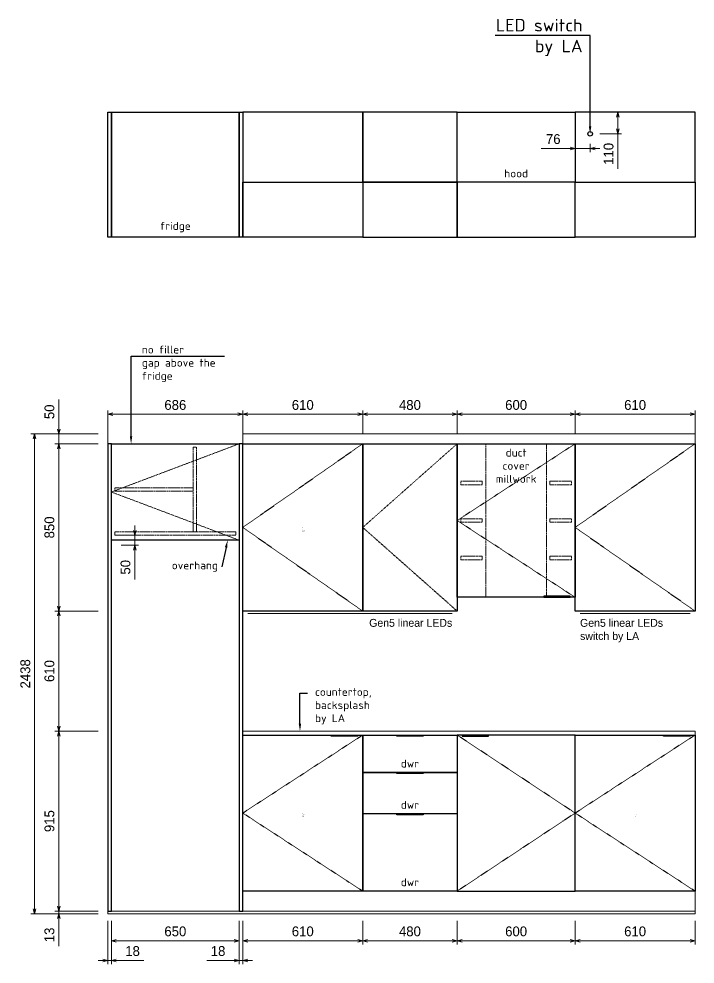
# Model space of a CAD drawing. Header units: millimetres. Extents: x 317748 to 451058, y -7309 to 88509.
# Drawn here: x 445811 to 449249, y 57270 to 62074 of the extents above; entities that cross this region are included whole.
import ezdxf
from ezdxf import colors
from ezdxf.entities.mleader import LeaderData, LeaderLine
from ezdxf.enums import TextEntityAlignment as Align
from ezdxf.math import Vec2, Vec3

# ---------------------------------------------------------------- set-up
doc = ezdxf.new("R2018")
doc.units = ezdxf.units.MM
doc.header["$LTSCALE"] = 2
doc.header["$MEASUREMENT"] = 0
doc.header["$PDMODE"] = 3
doc.linetypes.add('DASHEDX2', pattern=[1.5, 1, -0.5])
doc.layers.get('0').update_dxf_attribs({"lineweight": 30})
doc.layers.get('Defpoints').update_dxf_attribs({"color": 255, "lineweight": 0})
for name, color, linetype, lineweight in [('1', 10, 'Continuous', 18), ('3', 3, 'Continuous', 18), ('4', 6, 'Continuous', 18), ('Appliance', 4, 'Continuous', 20), ('Appliances', 4, 'Continuous', 13), ('Cabinets', 7, 'Continuous', 25), ('Dims', 4, 'Continuous', 20), ('Hatch_grey', 253, 'Continuous', 5), ('KK + Filler', 252, 'Continuous', 18), ('Line_Hidden', 8, 'DASHEDX2', 15), ('Line_Thin', 8, 'Continuous', 18)]:
    doc.layers.add(name, color=color, linetype=linetype, lineweight=lineweight)
doc.styles.add('AGS', font='ags.shx')
doc.styles.add('style1', font='simplex.shx')
doc.dimstyles.new('mm LG 30', dxfattribs={"dimtxt": 50, "dimasz": 25, "dimexe": 19, "dimexo": 50, "dimgap": 22, "dimtad": 1, "dimdec": 0, "dimdsep": 46, "dimtxsty": 'AGS', "dimblk": 'OPEN30', "dimcen": 2, "dimclrd": 256, "dimclre": 256, "dimclrt": 256, "dimadec": 0, "dimazin": 0, "dimtm": 1e-09, "dimtfac": 1, "dimtdec": 0, "dimtmove": 0, "dimatfit": 3, "dimldrblk": 'OPEN30', "dimfxl": 1, "dimtolj": 1, "dimlwd": -1, "dimlwe": -1, "dimarcsym": 0})

# ---------------------------------------------------------------- blocks, each defined once
blk = doc.blocks.new('_Open30')
at = {"color": 0, "linetype": 'ByBlock', "lineweight": -2}
for p, q in [((-1, 0.27), (0, 0)), ((0, 0), (-1, -0.27)), ((0, 0), (-1, 0))]:
    blk.add_line(p, q, dxfattribs=at)
blk = doc.blocks.new('*D357')
at = {"layer": 'Defpoints', "color": 0, "ltscale": 2, "transparency": 16777216}
for p in [(18, 0), (668, 0), (18, -150)]:
    blk.add_point(p, dxfattribs=at)
at = {"layer": 'Dims', "ltscale": 2, "transparency": 16777216}
for p, q in [((18, -50), (18, -169)), ((668, -50), (668, -169)), ((643, -150), (43, -150))]:
    blk.add_line(p, q, dxfattribs=at)
at = {"layer": 'Dims', "ltscale": 2, "transparency": 16777216, "xscale": 25, "yscale": 25, "zscale": 25, "rotation": 180}
blk.add_blockref('_Open30', (18, -150), dxfattribs=at)
at = {"layer": 'Dims', "ltscale": 2, "transparency": 16777216, "xscale": 25, "yscale": 25, "zscale": 25}
blk.add_blockref('_Open30', (668, -150), dxfattribs=at)
at = {"layer": 'Dims', "ltscale": 2, "transparency": 16777216, "insert": (343, -103), "char_height": 50, "attachment_point": 5, "style": 'AGS'}
blk.add_mtext('\\A1;650', dxfattribs=at)
blk = doc.blocks.new('*D358')
at = {"layer": 'Defpoints', "color": 0, "ltscale": 2, "transparency": 16777216}
for p in [(18, 1910), (18, 1860), (136.7, 1860)]:
    blk.add_point(p, dxfattribs=at)
at = {"layer": 'Dims', "ltscale": 2, "transparency": 16777216}
for p, q in [((136.7, 1935), (136.7, 1960)), ((68, 1910), (155.7, 1910)), ((136.7, 1910), (136.7, 1860)), ((68, 1860), (155.7, 1860)), ((136.7, 1835), (136.7, 1685))]:
    blk.add_line(p, q, dxfattribs=at)
at = {"layer": 'Dims', "ltscale": 2, "transparency": 16777216, "xscale": 25, "yscale": 25, "zscale": 25}
for p, rotation in [((136.7, 1910), 270), ((136.7, 1860), 90)]:
    blk.add_blockref('_Open30', p, dxfattribs=dict(at, rotation=rotation))
at = {"layer": 'Dims', "ltscale": 2, "transparency": 16777216, "insert": (89.7, 1747.5), "char_height": 50, "attachment_point": 5, "rotation": 90, "style": 'AGS'}
blk.add_mtext('\\A1;50', dxfattribs=at)
blk = doc.blocks.new('*D359')
at = {"layer": 'Defpoints', "color": 0, "ltscale": 2, "transparency": 16777216}
for p in [(0, 0), (18, 0), (18, -250)]:
    blk.add_point(p, dxfattribs=at)
at = {"layer": 'Dims', "ltscale": 2, "transparency": 16777216}
for p, q in [((0, -50), (0, -269)), ((18, -50), (18, -269)), ((-25, -250), (-50, -250)), ((0, -250), (18, -250)), ((43, -250), (183.4, -250))]:
    blk.add_line(p, q, dxfattribs=at)
at = {"layer": 'Dims', "ltscale": 2, "transparency": 16777216, "xscale": 25, "yscale": 25, "zscale": 25}
blk.add_blockref('_Open30', (0, -250), dxfattribs=at)
at = {"layer": 'Dims', "ltscale": 2, "transparency": 16777216, "xscale": 25, "yscale": 25, "zscale": 25, "rotation": 180}
blk.add_blockref('_Open30', (18, -250), dxfattribs=at)
at = {"layer": 'Dims', "ltscale": 2, "transparency": 16777216, "insert": (125.7, -203), "char_height": 50, "attachment_point": 5, "style": 'AGS'}
blk.add_mtext('\\A1;18', dxfattribs=at)
blk = doc.blocks.new('*D360')
at = {"layer": 'Defpoints', "color": 0, "ltscale": 2, "transparency": 16777216}
for p in [(668, 0), (686, 0), (668, -250)]:
    blk.add_point(p, dxfattribs=at)
at = {"layer": 'Dims', "ltscale": 2, "transparency": 16777216}
for p, q in [((668, -50), (668, -269)), ((686, -50), (686, -269)), ((643, -250), (502.6, -250)), ((686, -250), (668, -250)), ((711, -250), (736, -250))]:
    blk.add_line(p, q, dxfattribs=at)
at = {"layer": 'Dims', "ltscale": 2, "transparency": 16777216, "xscale": 25, "yscale": 25, "zscale": 25}
blk.add_blockref('_Open30', (668, -250), dxfattribs=at)
at = {"layer": 'Dims', "ltscale": 2, "transparency": 16777216, "xscale": 25, "yscale": 25, "zscale": 25, "rotation": 180}
blk.add_blockref('_Open30', (686, -250), dxfattribs=at)
at = {"layer": 'Dims', "ltscale": 2, "transparency": 16777216, "insert": (560.3, -203), "char_height": 50, "attachment_point": 5, "style": 'AGS'}
blk.add_mtext('\\A1;18', dxfattribs=at)
blk = doc.blocks.new('*D369')
at = {"layer": 'Defpoints', "color": 0, "ltscale": 2, "transparency": 16777216}
for p in [(686, 2525), (0, 2375), (686, 2375)]:
    blk.add_point(p, dxfattribs=at)
at = {"layer": 'Dims', "ltscale": 2, "transparency": 16777216}
for p, q in [((0, 2425), (0, 2544)), ((25, 2525), (661, 2525)), ((686, 2425), (686, 2544))]:
    blk.add_line(p, q, dxfattribs=at)
at = {"layer": 'Dims', "ltscale": 2, "transparency": 16777216, "xscale": 25, "yscale": 25, "zscale": 25, "rotation": 180}
blk.add_blockref('_Open30', (0, 2525), dxfattribs=at)
at = {"layer": 'Dims', "ltscale": 2, "transparency": 16777216, "xscale": 25, "yscale": 25, "zscale": 25}
blk.add_blockref('_Open30', (686, 2525), dxfattribs=at)
at = {"layer": 'Dims', "ltscale": 2, "transparency": 16777216, "insert": (343, 2572), "char_height": 50, "attachment_point": 5, "style": 'AGS'}
blk.add_mtext('\\A1;686', dxfattribs=at)
blk = doc.blocks.new('*U367')
at = {"layer": 'Line_Thin', "ltscale": 2}
blk.add_lwpolyline([(0, 0), (2986, 0), (2986, -13), (0, -13)], close=True, dxfattribs=at)
blk = doc.blocks.new('fridge_cab_divider')
at = {"layer": 'Line_Hidden', "ltscale": 2}
for points in [[(415.3, 472), (433.3, 472), (433.3, 43), (415.3, 43)], [(18, 266.5), (415.3, 266.5), (415.3, 248.5), (18, 248.5)]]:
    blk.add_lwpolyline(points, close=True, dxfattribs=at)
blk = doc.blocks.new('*U516')
at = {"layer": 'KK + Filler', "ltscale": 2}
blk.add_lwpolyline([(0, 102), (2300, 102), (2300, 0), (0, 0)], close=True, dxfattribs=at)
blk = doc.blocks.new('*D610')
at = {"layer": 'Defpoints', "color": 0, "ltscale": 2, "transparency": 16777216}
for p in [(0, -102), (610, -102), (610, -252)]:
    blk.add_point(p, dxfattribs=at)
at = {"layer": 'Dims', "ltscale": 2, "transparency": 16777216}
for p, q in [((0, -152), (0, -271)), ((610, -152), (610, -271)), ((25, -252), (585, -252))]:
    blk.add_line(p, q, dxfattribs=at)
at = {"layer": 'Dims', "ltscale": 2, "transparency": 16777216, "xscale": 25, "yscale": 25, "zscale": 25, "rotation": 180}
blk.add_blockref('_Open30', (0, -252), dxfattribs=at)
at = {"layer": 'Dims', "ltscale": 2, "transparency": 16777216, "xscale": 25, "yscale": 25, "zscale": 25}
blk.add_blockref('_Open30', (610, -252), dxfattribs=at)
at = {"layer": 'Dims', "ltscale": 2, "transparency": 16777216, "insert": (305, -205), "char_height": 50, "attachment_point": 5, "style": 'AGS'}
blk.add_mtext('\\A1;610', dxfattribs=at)
blk = doc.blocks.new('*D602')
at = {"layer": 'Defpoints', "color": 0, "ltscale": 2, "transparency": 16777216}
for p in [(0, -102), (480, -102), (480, -252)]:
    blk.add_point(p, dxfattribs=at)
at = {"layer": 'Dims', "ltscale": 2, "transparency": 16777216}
for p, q in [((0, -152), (0, -271)), ((480, -152), (480, -271)), ((25, -252), (455, -252))]:
    blk.add_line(p, q, dxfattribs=at)
at = {"layer": 'Dims', "ltscale": 2, "transparency": 16777216, "xscale": 25, "yscale": 25, "zscale": 25, "rotation": 180}
blk.add_blockref('_Open30', (0, -252), dxfattribs=at)
at = {"layer": 'Dims', "ltscale": 2, "transparency": 16777216, "xscale": 25, "yscale": 25, "zscale": 25}
blk.add_blockref('_Open30', (480, -252), dxfattribs=at)
at = {"layer": 'Dims', "ltscale": 2, "transparency": 16777216, "insert": (240, -205), "char_height": 50, "attachment_point": 5, "style": 'AGS'}
blk.add_mtext('\\A1;480', dxfattribs=at)
blk = doc.blocks.new('*U544')
at = {"layer": 'Dims', "ltscale": 2}
blk.add_lwpolyline([(2300, 0), (0, 0), (0, 20), (2300, 20)], close=True, dxfattribs=at)
blk = doc.blocks.new('*D351')
at = {"layer": 'Defpoints', "color": 0, "ltscale": 2, "transparency": 16777216}
for p in [(610, 1000), (0, 850), (610, 850)]:
    blk.add_point(p, dxfattribs=at)
at = {"layer": 'Dims', "ltscale": 2, "transparency": 16777216}
for p, q in [((0, 900), (0, 1019)), ((610, 900), (610, 1019)), ((25, 1000), (585, 1000))]:
    blk.add_line(p, q, dxfattribs=at)
at = {"layer": 'Dims', "ltscale": 2, "transparency": 16777216, "xscale": 25, "yscale": 25, "zscale": 25, "rotation": 180}
blk.add_blockref('_Open30', (0, 1000), dxfattribs=at)
at = {"layer": 'Dims', "ltscale": 2, "transparency": 16777216, "xscale": 25, "yscale": 25, "zscale": 25}
blk.add_blockref('_Open30', (610, 1000), dxfattribs=at)
at = {"layer": 'Dims', "ltscale": 2, "transparency": 16777216, "insert": (305, 1047), "char_height": 50, "attachment_point": 5, "style": 'AGS'}
blk.add_mtext('\\A1;610', dxfattribs=at)
blk = doc.blocks.new('*D531')
at = {"layer": 'Defpoints', "color": 0, "ltscale": 2, "transparency": 16777216}
for p in [(480, 1000), (0, 850), (480, 850)]:
    blk.add_point(p, dxfattribs=at)
at = {"layer": 'Dims', "ltscale": 2, "transparency": 16777216}
for p, q in [((0, 900), (0, 1019)), ((480, 900), (480, 1019)), ((25, 1000), (455, 1000))]:
    blk.add_line(p, q, dxfattribs=at)
at = {"layer": 'Dims', "ltscale": 2, "transparency": 16777216, "xscale": 25, "yscale": 25, "zscale": 25, "rotation": 180}
blk.add_blockref('_Open30', (0, 1000), dxfattribs=at)
at = {"layer": 'Dims', "ltscale": 2, "transparency": 16777216, "xscale": 25, "yscale": 25, "zscale": 25}
blk.add_blockref('_Open30', (480, 1000), dxfattribs=at)
at = {"layer": 'Dims', "ltscale": 2, "transparency": 16777216, "insert": (240, 1047), "char_height": 50, "attachment_point": 5, "style": 'AGS'}
blk.add_mtext('\\A1;480', dxfattribs=at)
blk = doc.blocks.new('*U532')
at = {"layer": 'KK + Filler', "ltscale": 2}
blk.add_lwpolyline([(0, 0), (2300, 0), (2300, 50), (0, 50)], close=True, dxfattribs=at)
blk = doc.blocks.new('*D526')
at = {"layer": 'Defpoints', "color": 0, "ltscale": 2, "transparency": 16777216}
for p in [(600, 1000), (0, 850), (600, 850)]:
    blk.add_point(p, dxfattribs=at)
at = {"layer": 'Dims', "ltscale": 2, "transparency": 16777216}
for p, q in [((0, 900), (0, 1019)), ((600, 900), (600, 1019)), ((25, 1000), (575, 1000))]:
    blk.add_line(p, q, dxfattribs=at)
at = {"layer": 'Dims', "ltscale": 2, "transparency": 16777216, "xscale": 25, "yscale": 25, "zscale": 25, "rotation": 180}
blk.add_blockref('_Open30', (0, 1000), dxfattribs=at)
at = {"layer": 'Dims', "ltscale": 2, "transparency": 16777216, "xscale": 25, "yscale": 25, "zscale": 25}
blk.add_blockref('_Open30', (600, 1000), dxfattribs=at)
at = {"layer": 'Dims', "ltscale": 2, "transparency": 16777216, "insert": (300, 1047), "char_height": 50, "attachment_point": 5, "style": 'AGS'}
blk.add_mtext('\\A1;600', dxfattribs=at)
blk = doc.blocks.new('*D339')
at = {"layer": 'Defpoints', "color": 0, "ltscale": 2, "transparency": 16777216}
for p in [(-250, 915), (0, 915), (0, 0)]:
    blk.add_point(p, dxfattribs=at)
at = {"layer": 'Dims', "ltscale": 2, "transparency": 16777216}
for p, q in [((-50, 915), (-269, 915)), ((-250, 25), (-250, 890)), ((-50, 0), (-269, 0))]:
    blk.add_line(p, q, dxfattribs=at)
at = {"layer": 'Dims', "ltscale": 2, "transparency": 16777216, "xscale": 25, "yscale": 25, "zscale": 25}
for p, rotation in [((-250, 915), 90), ((-250, 0), 270)]:
    blk.add_blockref('_Open30', p, dxfattribs=dict(at, rotation=rotation))
at = {"layer": 'Dims', "ltscale": 2, "transparency": 16777216, "insert": (-297, 457.5), "char_height": 50, "attachment_point": 5, "rotation": 90, "style": 'AGS'}
blk.add_mtext('\\A1;915', dxfattribs=at)
blk = doc.blocks.new('*D539')
at = {"layer": 'Defpoints', "color": 0, "ltscale": 2, "transparency": 16777216}
for p in [(-250, 2375), (0, 2375), (0, 1525)]:
    blk.add_point(p, dxfattribs=at)
at = {"layer": 'Dims', "ltscale": 2, "transparency": 16777216}
for p, q in [((-50, 2375), (-269, 2375)), ((-250, 1550), (-250, 2350)), ((-50, 1525), (-269, 1525))]:
    blk.add_line(p, q, dxfattribs=at)
at = {"layer": 'Dims', "ltscale": 2, "transparency": 16777216, "xscale": 25, "yscale": 25, "zscale": 25}
for p, rotation in [((-250, 2375), 90), ((-250, 1525), 270)]:
    blk.add_blockref('_Open30', p, dxfattribs=dict(at, rotation=rotation))
at = {"layer": 'Dims', "ltscale": 2, "transparency": 16777216, "insert": (-297, 1950), "char_height": 50, "attachment_point": 5, "rotation": 90, "style": 'AGS'}
blk.add_mtext('\\A1;850', dxfattribs=at)
blk = doc.blocks.new('*D341')
at = {"layer": 'Defpoints', "color": 0, "ltscale": 2, "transparency": 16777216}
for p in [(-250, 1525), (0, 1525), (0, 915)]:
    blk.add_point(p, dxfattribs=at)
at = {"layer": 'Dims', "ltscale": 2, "transparency": 16777216}
for p, q in [((-50, 1525), (-269, 1525)), ((-250, 940), (-250, 1500)), ((-50, 915), (-269, 915))]:
    blk.add_line(p, q, dxfattribs=at)
at = {"layer": 'Dims', "ltscale": 2, "transparency": 16777216, "xscale": 25, "yscale": 25, "zscale": 25}
for p, rotation in [((-250, 1525), 90), ((-250, 915), 270)]:
    blk.add_blockref('_Open30', p, dxfattribs=dict(at, rotation=rotation))
at = {"layer": 'Dims', "ltscale": 2, "transparency": 16777216, "insert": (-297, 1220), "char_height": 50, "attachment_point": 5, "rotation": 90, "style": 'AGS'}
blk.add_mtext('\\A1;610', dxfattribs=at)
blk = doc.blocks.new('*D342')
at = {"layer": 'Defpoints', "color": 0, "ltscale": 2, "transparency": 16777216}
for p in [(0, 0), (-250, -13), (0, -13)]:
    blk.add_point(p, dxfattribs=at)
at = {"layer": 'Dims', "ltscale": 2, "transparency": 16777216}
for p, q in [((-250, 25), (-250, 50)), ((-50, 0), (-269, 0)), ((-50, -13), (-269, -13)), ((-250, 0), (-250, -13)), ((-250, -38), (-250, -178.4))]:
    blk.add_line(p, q, dxfattribs=at)
at = {"layer": 'Dims', "ltscale": 2, "transparency": 16777216, "xscale": 25, "yscale": 25, "zscale": 25}
for p, rotation in [((-250, 0), 270), ((-250, -13), 90)]:
    blk.add_blockref('_Open30', p, dxfattribs=dict(at, rotation=rotation))
at = {"layer": 'Dims', "ltscale": 2, "transparency": 16777216, "insert": (-297, -120.7), "char_height": 50, "attachment_point": 5, "rotation": 90, "style": 'AGS'}
blk.add_mtext('\\A1;13', dxfattribs=at)
blk = doc.blocks.new('*D540')
at = {"layer": 'Defpoints', "color": 0, "ltscale": 2, "transparency": 16777216}
for p in [(-250, 2425), (0, 2425), (0, 2375)]:
    blk.add_point(p, dxfattribs=at)
at = {"layer": 'Dims', "ltscale": 2, "transparency": 16777216}
for p, q in [((-250, 2450), (-250, 2600)), ((-50, 2425), (-269, 2425)), ((-250, 2375), (-250, 2425)), ((-50, 2375), (-269, 2375)), ((-250, 2350), (-250, 2325))]:
    blk.add_line(p, q, dxfattribs=at)
at = {"layer": 'Dims', "ltscale": 2, "transparency": 16777216, "xscale": 25, "yscale": 25, "zscale": 25}
for p, rotation in [((-250, 2425), 270), ((-250, 2375), 90)]:
    blk.add_blockref('_Open30', p, dxfattribs=dict(at, rotation=rotation))
at = {"layer": 'Dims', "ltscale": 2, "transparency": 16777216, "insert": (-297, 2537.5), "char_height": 50, "attachment_point": 5, "rotation": 90, "style": 'AGS'}
blk.add_mtext('\\A1;50', dxfattribs=at)
blk = doc.blocks.new('*D541')
at = {"layer": 'Defpoints', "color": 0, "ltscale": 2, "transparency": 16777216}
for p in [(-372.6, 2425), (0, 2425), (0, -13)]:
    blk.add_point(p, dxfattribs=at)
at = {"layer": 'Dims', "ltscale": 2, "transparency": 16777216}
for p, q in [((-50, 2425), (-391.6, 2425)), ((-372.6, 12), (-372.6, 2400)), ((-50, -13), (-391.6, -13))]:
    blk.add_line(p, q, dxfattribs=at)
at = {"layer": 'Dims', "ltscale": 2, "transparency": 16777216, "xscale": 25, "yscale": 25, "zscale": 25}
for p, rotation in [((-372.6, 2425), 90), ((-372.6, -13), 270)]:
    blk.add_blockref('_Open30', p, dxfattribs=dict(at, rotation=rotation))
at = {"layer": 'Dims', "ltscale": 2, "transparency": 16777216, "insert": (-419.6, 1206), "char_height": 50, "attachment_point": 5, "rotation": 90, "style": 'AGS'}
blk.add_mtext('\\A1;2438', dxfattribs=at)
blk = doc.blocks.new('*D613')
at = {"layer": 'Defpoints', "color": 0, "ltscale": 2, "transparency": 16777216}
for p in [(-600, -102), (0, -102), (-600, -252)]:
    blk.add_point(p, dxfattribs=at)
at = {"layer": 'Dims', "ltscale": 2, "transparency": 16777216}
for p, q in [((-600, -152), (-600, -271)), ((0, -152), (0, -271)), ((-25, -252), (-575, -252))]:
    blk.add_line(p, q, dxfattribs=at)
at = {"layer": 'Dims', "ltscale": 2, "transparency": 16777216, "xscale": 25, "yscale": 25, "zscale": 25, "rotation": 180}
blk.add_blockref('_Open30', (-600, -252), dxfattribs=at)
at = {"layer": 'Dims', "ltscale": 2, "transparency": 16777216, "xscale": 25, "yscale": 25, "zscale": 25}
blk.add_blockref('_Open30', (0, -252), dxfattribs=at)
at = {"layer": 'Dims', "ltscale": 2, "transparency": 16777216, "insert": (-300, -205), "char_height": 50, "attachment_point": 5, "style": 'AGS'}
blk.add_mtext('\\A1;600', dxfattribs=at)
blk = doc.blocks.new('*D616')
at = {"layer": 'Defpoints', "color": 0, "ltscale": 2, "transparency": 16777216}
for p in [(0, -102), (610, -102), (610, -252)]:
    blk.add_point(p, dxfattribs=at)
at = {"layer": 'Dims', "ltscale": 2, "transparency": 16777216}
for p, q in [((0, -152), (0, -271)), ((610, -152), (610, -271)), ((25, -252), (585, -252))]:
    blk.add_line(p, q, dxfattribs=at)
at = {"layer": 'Dims', "ltscale": 2, "transparency": 16777216, "xscale": 25, "yscale": 25, "zscale": 25, "rotation": 180}
blk.add_blockref('_Open30', (0, -252), dxfattribs=at)
at = {"layer": 'Dims', "ltscale": 2, "transparency": 16777216, "xscale": 25, "yscale": 25, "zscale": 25}
blk.add_blockref('_Open30', (610, -252), dxfattribs=at)
at = {"layer": 'Dims', "ltscale": 2, "transparency": 16777216, "insert": (305, -205), "char_height": 50, "attachment_point": 5, "style": 'AGS'}
blk.add_mtext('\\A1;610', dxfattribs=at)
blk = doc.blocks.new('*U520')
at = {"layer": 'Line_Hidden', "ltscale": 2}
for points in [[(146, 780), (454, 780), (454, 0), (146, 0)], [(18, 589.5), (128, 589.5), (128, 571.5), (18, 571.5)], [(582, 589.5), (472, 589.5), (472, 571.5), (582, 571.5)], [(18, 399), (128, 399), (128, 381), (18, 381)], [(582, 399), (472, 399), (472, 381), (582, 381)], [(18, 208.5), (128, 208.5), (128, 190.5), (18, 190.5)], [(582, 208.5), (472, 208.5), (472, 190.5), (582, 190.5)]]:
    blk.add_lwpolyline(points, close=True, dxfattribs=at)
at = {"layer": 'Dims', "insert": (300, 755), "char_height": 40, "width": 331.87, "attachment_point": 2, "style": 'style1'}
blk.add_mtext('\\pxqc;duct\\Pcover \\Pmillwork', dxfattribs=at)
blk = doc.blocks.new('*D410')
at = {"layer": 'Defpoints', "color": 0, "ltscale": 2, "transparency": 16777216}
for p in [(76, 2535), (76, 2425), (217.2, 2425)]:
    blk.add_point(p, dxfattribs=at)
at = {"layer": 'Dims', "ltscale": 2, "transparency": 16777216}
for p, q in [((126, 2535), (236.2, 2535)), ((217.2, 2510), (217.2, 2450)), ((126, 2425), (236.2, 2425)), ((217.2, 2425), (217.2, 2246.5))]:
    blk.add_line(p, q, dxfattribs=at)
at = {"layer": 'Dims', "ltscale": 2, "transparency": 16777216, "xscale": 25, "yscale": 25, "zscale": 25}
for p, rotation in [((217.2, 2535), 90), ((217.2, 2425), 270)]:
    blk.add_blockref('_Open30', p, dxfattribs=dict(at, rotation=rotation))
at = {"layer": 'Dims', "ltscale": 2, "transparency": 16777216, "insert": (170.2, 2323.3), "char_height": 50, "attachment_point": 5, "rotation": 90, "style": 'AGS'}
blk.add_mtext('\\A1;110', dxfattribs=at)
blk = doc.blocks.new('*D411')
at = {"layer": 'Defpoints', "color": 0, "ltscale": 2, "transparency": 16777216}
for p in [(0, 2425), (76, 2425), (0, 2351.1)]:
    blk.add_point(p, dxfattribs=at)
at = {"layer": 'Dims', "ltscale": 2, "transparency": 16777216}
for p, q in [((0, 2375), (0, 2332.1)), ((76, 2375), (76, 2332.1)), ((-25, 2351.1), (-172.6, 2351.1)), ((76, 2351.1), (0, 2351.1)), ((101, 2351.1), (126, 2351.1))]:
    blk.add_line(p, q, dxfattribs=at)
at = {"layer": 'Dims', "ltscale": 2, "transparency": 16777216, "xscale": 25, "yscale": 25, "zscale": 25}
blk.add_blockref('_Open30', (0, 2351.1), dxfattribs=at)
at = {"layer": 'Dims', "ltscale": 2, "transparency": 16777216, "xscale": 25, "yscale": 25, "zscale": 25, "rotation": 180}
blk.add_blockref('_Open30', (76, 2351.1), dxfattribs=at)
at = {"layer": 'Dims', "ltscale": 2, "transparency": 16777216, "insert": (-111.3, 2398.1), "char_height": 50, "attachment_point": 5, "style": 'AGS'}
blk.add_mtext('\\A1;76', dxfattribs=at)
blk = doc.blocks.new('*U412')
at = {"layer": 'Appliance', "ltscale": 2}
blk.add_line((-25, -13), (-1065, -13), dxfattribs=at)
at = {"ltscale": 2, "style": 'style1', "flags": 5}
blk.add_attdef('LED_SIDE', (-15.2, -214.7), '', height=40, dxfattribs=at)
at = {"layer": 'Appliances', "ltscale": 2, "insert": (-25, -40), "char_height": 40, "attachment_point": 3, "style": 'AGS'}
blk.add_mtext_dynamic_manual_height_columns('Gen5 linear LEDs', width=595.469, gutter_width=1000, heights=[0], dxfattribs=at)
blk = doc.blocks.new('freestanding_fridge_cab')
at = {"layer": 'Cabinets', "ltscale": 2}
for points in [[(0, 4060), (18, 4060), (18, 3425), (0, 3425)], [(18, 4060), (668, 4060), (668, 3425), (18, 3425)], [(668, 4060), (686, 4060), (686, 3425), (668, 3425)], [(0, 0), (18, 0), (18, 2375), (0, 2375)], [(18, 2375), (668, 2375), (668, 1885), (18, 1885)], [(668, 0), (686, 0), (686, 2375), (668, 2375)]]:
    blk.add_lwpolyline(points, close=True, dxfattribs=at)
at = {"layer": 'Line_Hidden', "ltscale": 2}
blk.add_lwpolyline([(668, 2375), (18, 2130), (668, 1885)], dxfattribs=at)
blk.add_lwpolyline([(36, 1928), (650, 1928), (650, 1910), (36, 1910)], close=True, dxfattribs=at)
at = {"layer": 'Dims', "insert": (343, 3450), "char_height": 40, "attachment_point": 8, "style": 'style1'}
blk.add_mtext_dynamic_manual_height_columns('\\pxqc;fridge', width=300, gutter_width=25, heights=[132.5], dxfattribs=at)
at = {"layer": 'Dims', "ltscale": 2}
for base, p1, p2, picture, middle in [((686, 2525), (0, 2375), (686, 2375), '*D369', (343, 2572)), ((18, -250), (0, 0), (18, 0), '*D359', (125.7, -203)), ((18, -150), (668, 0), (18, 0), '*D357', (343, -103)), ((668, -250), (686, 0), (668, 0), '*D360', (560.3, -203))]:
    dim = blk.add_linear_dim(base=base, p1=p1, p2=p2, dimstyle='mm LG 30', override={"dimpost": '\\X'}, dxfattribs=at)
    dim.commit()
    dim.dimension.update_dxf_attribs({"geometry": picture, "text_midpoint": middle})
dim = blk.add_linear_dim(base=(136.7, 1860), p1=(18, 1910), p2=(18, 1860), angle=90, dimstyle='mm LG 30', override={"dimpost": '\\X'}, dxfattribs=at)
dim.commit()
dim.dimension.update_dxf_attribs({"geometry": '*D358', "text_midpoint": (89.7, 1747.5)})
at = {"layer": '1', "ltscale": 0.2}
ml = blk.add_multileader_mtext('Standard', dxfattribs=at)
ml.set_content('{\\Fsimplex|c0;no filler\\Pgap above the fridge}', color=256)
ml.set_leader_properties()
ml.build(insert=Vec2(0, 0))
ml.multileader.update_dxf_attribs({"has_dogleg": 0, "text_left_attachment_type": 6, "text_right_attachment_type": 6, "dogleg_length": 0.36, "arrow_head_size": 38.1})
ctx = ml.context
ctx.base_point, ctx.char_height, ctx.arrow_head_size, ctx.landing_gap_size, ctx.plane_origin = Vec3(134.8, 2820.4), 40, 38.1, 38.1, Vec3(200.3, 2389)
ctx.left_attachment, ctx.right_attachment = 6, 6
notes = []
notes.append((ctx, [(1, (1, 1, 0), (134.5, 2820.4), (1, 0), 0.36, [(0, [(118, 2375), (118, 2820.4)], 0, [])])]))
ctx.mtext.insert, ctx.mtext.rotation, ctx.mtext.width, ctx.mtext.flow_direction = Vec3(172.9, 2873.7), 6.283185, 415.149, 5
at = {"layer": 'Dims', "ltscale": 0.2}
ml = blk.add_multileader_mtext('Standard', dxfattribs=at)
ml.set_content('overhang', color=256, style='style1')
ml.set_leader_properties()
ml.build(insert=Vec2(0, 0))
ml.multileader.update_dxf_attribs({"has_dogleg": 0, "dogleg_length": 9.14, "arrow_head_size": 38.1})
ctx = ml.context
ctx.base_point, ctx.char_height, ctx.arrow_head_size, ctx.landing_gap_size, ctx.plane_origin = Vec3(282.5, 1750.5), 40, 38.1, 20, Vec3(687.2, 1885)
ctx.text_align_type = 2
notes.append((ctx, [(1, (1, 1, 0), (588.8, 1750.5), (-1, 0), 9.14, [(0, [(609.1, 1885)], 0, [])])]))
ctx.mtext.insert, ctx.mtext.alignment, ctx.mtext.flow_direction = Vec3(559.7, 1777.2), 3, 5
for ctx, leaders in notes:
    for number, flags, end, landing, length, lines in leaders:
        leader = LeaderData()
        leader.index, (leader.has_last_leader_line, leader.has_dogleg_vector, leader.attachment_direction) = number, flags
        leader.last_leader_point, leader.dogleg_vector, leader.dogleg_length = Vec3(end), Vec3(landing), length
        for number, points, colour, breaks in lines:
            line = LeaderLine()
            line.index, line.vertices, line.color, line.breaks = number, Vec3.list(points), colors.encode_raw_color(colour), breaks
            leader.lines.append(line)
        ctx.leaders.append(leader)
blk = doc.blocks.new('*U608')
at = {"layer": 'Hatch_grey', "ltscale": 2}
h = blk.add_hatch(color=256, dxfattribs=at)
h.dxf.hatch_style = 1
h.paths.add_polyline_path([(450, 793), (585, 793), (585, 787), (450, 787)])
at = {"layer": 'Cabinets', "ltscale": 2}
for points in [[(0, 3602), (610, 3602), (610, 3323), (0, 3323)], [(0, 793), (610, 793), (610, 0), (0, 0)], [(450, 793), (585, 793), (585, 787), (450, 787)]]:
    blk.add_lwpolyline(points, close=True, dxfattribs=at)
at = {"layer": 'Line_Hidden', "ltscale": 2}
blk.add_lwpolyline([(610, 793), (0, 396.5), (610, 0)], dxfattribs=at)
at = {"layer": 'Dims', "lineweight": 30, "ltscale": 2, "flags": 104}
blk.add_attdef('SHELVES', text='', height=40, dxfattribs=at).set_placement((305, 396.5), align=Align.MIDDLE_CENTER)
at = {"layer": 'Dims', "ltscale": 2}
dim = blk.add_linear_dim(base=(610, -252), p1=(0, -102), p2=(610, -102), dimstyle='mm LG 30', override={"dimpost": '\\X'}, dxfattribs=at)
dim.commit()
dim.dimension.update_dxf_attribs({"geometry": '*D610', "text_midpoint": (305, -205)})
blk = doc.blocks.new('*U600')
at = {"layer": 'Hatch_grey', "ltscale": 2}
h = blk.add_hatch(color=256, dxfattribs=at)
h.dxf.hatch_style = 1
h.paths.add_polyline_path([(172.5, 793), (307.5, 793), (307.5, 787), (172.5, 787)])
h = blk.add_hatch(color=256, dxfattribs=at)
h.dxf.hatch_style = 1
h.paths.add_polyline_path([(172.5, 603), (307.5, 603), (307.5, 597), (172.5, 597)])
h = blk.add_hatch(color=256, dxfattribs=at)
h.dxf.hatch_style = 1
h.paths.add_polyline_path([(172.5, 393), (307.5, 393), (307.5, 387), (172.5, 387)])
at = {"layer": 'Cabinets', "ltscale": 2}
for points in [[(480, 3602), (0, 3602), (0, 3323), (480, 3323)], [(480, 0), (0, 0), (0, 793), (480, 793)], [(0, 793), (480, 793), (480, 603), (0, 603)], [(172.5, 793), (307.5, 793), (307.5, 787), (172.5, 787)], [(0, 603), (480, 603), (480, 393), (0, 393)], [(172.5, 603), (307.5, 603), (307.5, 597), (172.5, 597)], [(172.5, 393), (307.5, 393), (307.5, 387), (172.5, 387)]]:
    blk.add_lwpolyline(points, close=True, dxfattribs=at)
at = {"layer": 'Dims', "char_height": 40, "attachment_point": 8, "style": 'style1'}
for insert in [(240, 628), (240, 418), (240, 25)]:
    blk.add_mtext_dynamic_manual_height_columns('\\pxqc;dwr', width=263.766, gutter_width=25, heights=[93], dxfattribs=dict(at, insert=insert))
at = {"layer": 'Dims', "ltscale": 2}
dim = blk.add_linear_dim(base=(480, -252), p1=(0, -102), p2=(480, -102), dimstyle='mm LG 30', override={"dimpost": '\\X'}, dxfattribs=at)
dim.commit()
dim.dimension.update_dxf_attribs({"geometry": '*D602', "text_midpoint": (240, -205)})
blk = doc.blocks.new('*U334')
at = {"layer": 'Dims', "ltscale": 0.2}
ml = blk.add_multileader_mtext('Standard', dxfattribs=at)
ml.set_content('{\\Fsimplex|c0;countertop, backsplash by LA}', color=256)
ml.set_leader_properties()
ml.build(insert=Vec2(0, 0))
ml.multileader.update_dxf_attribs({"has_dogleg": 0, "dogleg_length": 0.36, "arrow_head_size": 38.1})
ctx = ml.context
ctx.base_point, ctx.char_height, ctx.arrow_head_size, ctx.landing_gap_size, ctx.plane_origin = Vec3(38.4, 192.3), 40, 38.1, 38.1, Vec3(842, 1)
notes = []
notes.append((ctx, [(0, (1, 1, 0), (29.2, 192.3), (1, 0), 9.14, [(0, [(0, 0), (0, 192.3)], 0, [])])]))
ctx.mtext.insert, ctx.mtext.width, ctx.mtext.flow_direction = Vec3(76.5, 219), 362.251, 5
for ctx, leaders in notes:
    for number, flags, end, landing, length, lines in leaders:
        leader = LeaderData()
        leader.index, (leader.has_last_leader_line, leader.has_dogleg_vector, leader.attachment_direction) = number, flags
        leader.last_leader_point, leader.dogleg_vector, leader.dogleg_length = Vec3(end), Vec3(landing), length
        for number, points, colour, breaks in lines:
            line = LeaderLine()
            line.index, line.vertices, line.color, line.breaks = number, Vec3.list(points), colors.encode_raw_color(colour), breaks
            leader.lines.append(line)
        ctx.leaders.append(leader)
blk = doc.blocks.new('upper_cab_swing')
at = {"layer": 'Cabinets', "ltscale": 2}
for points in [[(0, 2179), (610, 2179), (610, 2535), (0, 2535)], [(0, 850), (610, 850), (610, 0), (0, 0)]]:
    blk.add_lwpolyline(points, close=True, dxfattribs=at)
at = {"layer": 'Line_Hidden', "ltscale": 2}
blk.add_lwpolyline([(610, 850), (0, 425), (610, 0)], dxfattribs=at)
at = {"ltscale": 2, "style": 'style1', "flags": 5}
blk.add_attdef('LED_SIDE', (10, 10), '', height=40, dxfattribs=at)
at = {"layer": 'Dims', "lineweight": 30, "ltscale": 2, "flags": 104}
blk.add_attdef('SHELVES', text='', height=40, dxfattribs=at).set_placement((305, 425), align=Align.MIDDLE_CENTER)
at = {"layer": 'Dims', "ltscale": 2}
dim = blk.add_linear_dim(base=(610, 1000), p1=(0, 850), p2=(610, 850), dimstyle='mm LG 30', override={"dimpost": '\\X'}, dxfattribs=at)
dim.commit()
dim.dimension.update_dxf_attribs({"geometry": '*D351', "text_midpoint": (305, 1047)})
blk = doc.blocks.new('*U529')
at = {"layer": 'Cabinets', "ltscale": 2}
for points in [[(0, 2179), (480, 2179), (480, 2535), (0, 2535)], [(0, 850), (480, 850), (480, 0), (0, 0)]]:
    blk.add_lwpolyline(points, close=True, dxfattribs=at)
at = {"layer": 'Line_Hidden', "ltscale": 2}
blk.add_lwpolyline([(480, 850), (0, 425), (480, 0)], dxfattribs=at)
at = {"ltscale": 2, "style": 'style1', "flags": 5}
blk.add_attdef('LED_SIDE', (10, 10), '', height=40, dxfattribs=at)
at = {"layer": 'Dims', "lineweight": 30, "ltscale": 2, "flags": 104}
blk.add_attdef('SHELVES', text='', height=40, dxfattribs=at).set_placement((305, 425), align=Align.MIDDLE_CENTER)
at = {"layer": 'Dims', "ltscale": 2}
dim = blk.add_linear_dim(base=(480, 1000), p1=(0, 850), p2=(480, 850), dimstyle='mm LG 30', override={"dimpost": '\\X'}, dxfattribs=at)
dim.commit()
dim.dimension.update_dxf_attribs({"geometry": '*D531', "text_midpoint": (240, 1047)})
blk = doc.blocks.new('*U524')
at = {"layer": 'Hatch_grey', "ltscale": 2}
h = blk.add_hatch(color=256, dxfattribs=at)
h.dxf.hatch_style = 1
h.paths.add_polyline_path([(440.1, 70), (575, 70), (575, 76), (440.1, 76)])
at = {"layer": 'Cabinets', "ltscale": 2}
for points in [[(0, 2535), (600, 2535), (600, 2179), (0, 2179)], [(0, 850), (600, 850), (600, 70), (0, 70)], [(440.1, 70), (575, 70), (575, 76), (440.1, 76)]]:
    blk.add_lwpolyline(points, close=True, dxfattribs=at)
at = {"layer": 'Line_Hidden', "ltscale": 2}
blk.add_lwpolyline([(600, 850), (0, 460), (600, 70)], dxfattribs=at)
at = {"layer": 'Dims', "insert": (300, 2204), "char_height": 40, "attachment_point": 8, "style": 'style1'}
blk.add_mtext_dynamic_manual_height_columns('\\pxqc;hood', width=300, gutter_width=25, heights=[132.5], dxfattribs=at)
at = {"layer": 'Dims', "ltscale": 2}
dim = blk.add_linear_dim(base=(600, 1000), p1=(0, 850), p2=(600, 850), dimstyle='mm LG 30', override={"dimpost": '\\X'}, dxfattribs=at)
dim.commit()
dim.dimension.update_dxf_attribs({"geometry": '*D526', "text_midpoint": (300, 1047)})
blk = doc.blocks.new('*U537')
at = {"layer": '1', "ltscale": 2}
for p, q in [((0, 2375), (0, 2425)), ((0, 0), (0, -13))]:
    blk.add_line(p, q, dxfattribs=at)
at = {"layer": '3', "ltscale": 2}
blk.add_line((0, 1525), (0, 2375), dxfattribs=at)
at = {"layer": '4', "ltscale": 2}
blk.add_line((0, 0), (0, 915), dxfattribs=at)
at = {"layer": 'Dims', "ltscale": 2}
blk.add_line((0, 915), (0, 1525), dxfattribs=at)
for base, p1, p2, picture, middle in [((-250, 2425), (0, 2375), (0, 2425), '*D540', (-297, 2537.5)), ((-372.6, 2425), (0, -13), (0, 2425), '*D541', (-419.6, 1206)), ((-250, 2375), (0, 1525), (0, 2375), '*D539', (-297, 1950)), ((-250, 1525), (0, 915), (0, 1525), '*D341', (-297, 1220)), ((-250, 915), (0, 0), (0, 915), '*D339', (-297, 457.5)), ((-250, -13), (0, 0), (0, -13), '*D342', (-297, -120.7))]:
    dim = blk.add_linear_dim(base=base, p1=p1, p2=p2, angle=90, dimstyle='mm LG 30', override={"dimpost": '\\X'}, dxfattribs=at)
    dim.commit()
    dim.dimension.update_dxf_attribs({"geometry": picture, "text_midpoint": middle})
blk = doc.blocks.new('*U611')
at = {"layer": 'Hatch_grey', "ltscale": 2}
h = blk.add_hatch(color=256, dxfattribs=at)
h.dxf.hatch_style = 1
h.paths.add_polyline_path([(-440, 793), (-575, 793), (-575, 787), (-440, 787)])
at = {"layer": 'Cabinets', "ltscale": 2}
for points in [[(0, 3602), (-600, 3602), (-600, 3323), (0, 3323)], [(0, 793), (-600, 793), (-600, 0), (0, 0)], [(-440, 793), (-575, 793), (-575, 787), (-440, 787)]]:
    blk.add_lwpolyline(points, close=True, dxfattribs=at)
at = {"layer": 'Line_Hidden', "ltscale": 2}
blk.add_lwpolyline([(-600, 793), (0, 396.5), (-600, 0)], dxfattribs=at)
at = {"layer": 'Dims', "lineweight": 30, "ltscale": 2, "flags": 104}
blk.add_attdef('SHELVES', text='', height=40, dxfattribs=at).set_placement((-305, 396.5), align=Align.MIDDLE_CENTER)
at = {"layer": 'Dims', "ltscale": 2}
dim = blk.add_linear_dim(base=(-600, -252), p1=(0, -102), p2=(-600, -102), angle=180, dimstyle='mm LG 30', override={"dimpost": '\\X'}, dxfattribs=at)
dim.commit()
dim.dimension.update_dxf_attribs({"geometry": '*D613', "text_midpoint": (-300, -205)})
blk = doc.blocks.new('*U614')
at = {"layer": 'Hatch_grey', "ltscale": 2}
h = blk.add_hatch(color=256, dxfattribs=at)
h.dxf.hatch_style = 1
h.paths.add_polyline_path([(450, 793), (585, 793), (585, 787), (450, 787)])
at = {"layer": 'Cabinets', "ltscale": 2}
for points in [[(0, 3602), (610, 3602), (610, 3323), (0, 3323)], [(0, 793), (610, 793), (610, 0), (0, 0)], [(450, 793), (585, 793), (585, 787), (450, 787)]]:
    blk.add_lwpolyline(points, close=True, dxfattribs=at)
at = {"layer": 'Line_Hidden', "ltscale": 2}
blk.add_lwpolyline([(610, 793), (0, 396.5), (610, 0)], dxfattribs=at)
at = {"layer": 'Dims', "lineweight": 30, "ltscale": 2, "flags": 104}
blk.add_attdef('SHELVES', text='', height=40, dxfattribs=at).set_placement((305, 396.5), align=Align.MIDDLE_CENTER)
at = {"layer": 'Dims', "ltscale": 2}
dim = blk.add_linear_dim(base=(610, -252), p1=(0, -102), p2=(610, -102), dimstyle='mm LG 30', override={"dimpost": '\\X'}, dxfattribs=at)
dim.commit()
dim.dimension.update_dxf_attribs({"geometry": '*D616', "text_midpoint": (305, -205)})
blk = doc.blocks.new('*U409')
at = {"layer": 'Appliance', "ltscale": 2}
blk.add_line((25, -13), (585, -13), dxfattribs=at)
at = {"layer": 'Cabinets'}
blk.add_circle((76, 2425), 11.5, dxfattribs=at)
at = {"ltscale": 2, "style": 'style1', "flags": 5}
blk.add_attdef('LED_SIDE', (0, -214.7), '', height=40, dxfattribs=at)
at = {"layer": 'Appliances', "ltscale": 2, "char_height": 40, "attachment_point": 1, "style": 'AGS'}
for s, insert in [('Gen5 linear LEDs', (25, -40)), ('switch by LA', (25, -107))]:
    blk.add_mtext_dynamic_manual_height_columns(s, width=595.469, gutter_width=1000, heights=[0], dxfattribs=dict(at, insert=insert))
at = {"layer": 'Dims', "ltscale": 2}
dim = blk.add_linear_dim(base=(217.2, 2425), p1=(76, 2535), p2=(76, 2425), angle=90, dimstyle='mm LG 30', override={"dimpost": '\\X'}, dxfattribs=at)
dim.commit()
dim.dimension.update_dxf_attribs({"geometry": '*D410', "text_midpoint": (217.2, 2323.3), "dimtype": 160})
dim = blk.add_linear_dim(base=(0, 2351.1), p1=(76, 2425), p2=(0, 2425), angle=180, dimstyle='mm LG 30', override={"dimpost": '\\X'}, dxfattribs=at)
dim.commit()
dim.dimension.update_dxf_attribs({"geometry": '*D411', "text_midpoint": (-111.3, 2398.1)})
at = {"layer": 'Dims'}
ml = blk.add_multileader_mtext('Standard', dxfattribs=at)
ml.set_content('LED switch\\Pby LA', color=256, style='style1')
ml.set_leader_properties()
ml.build(insert=Vec2(0, 0))
ml.multileader.update_dxf_attribs({"has_dogleg": 0, "text_left_attachment_type": 6, "text_right_attachment_type": 6, "dogleg_length": 0.36, "arrow_head_size": 38.1})
ctx = ml.context
ctx.base_point, ctx.char_height, ctx.arrow_head_size, ctx.landing_gap_size, ctx.plane_origin = Vec3(-502.2, 2924.2), 63.5, 38.1, 38.1, Vec3(-67.5, 2284.5)
ctx.left_attachment, ctx.right_attachment, ctx.text_align_type = 6, 6, 2
notes = []
notes.append((ctx, [(1, (1, 1, 0), (76.4, 2924.2), (-1, 0), 0.36, [(0, [(76, 2425)], 0, [])])]))
ctx.mtext.insert, ctx.mtext.width, ctx.mtext.alignment, ctx.mtext.flow_direction = Vec3(37.9, 3008.9), 521.91, 3, 5
for ctx, leaders in notes:
    for number, flags, end, landing, length, lines in leaders:
        leader = LeaderData()
        leader.index, (leader.has_last_leader_line, leader.has_dogleg_vector, leader.attachment_direction) = number, flags
        leader.last_leader_point, leader.dogleg_vector, leader.dogleg_length = Vec3(end), Vec3(landing), length
        for number, points, colour, breaks in lines:
            line = LeaderLine()
            line.index, line.vertices, line.color, line.breaks = number, Vec3.list(points), colors.encode_raw_color(colour), breaks
            leader.lines.append(line)
        ctx.leaders.append(leader)
blk = doc.blocks.new('Test1')
at = {"ltscale": 2}
for name, p in [('*U409', (2376, 1538)), ('freestanding_fridge_cab', (0, 13)), ('*U529', (1296, 1538)), ('*U524', (1776, 1538)), ('upper_cab_swing', (2376, 1538)), ('*U600', (1296, 115)), ('*U611', (2376, 115)), ('*U537', (0, 13)), ('*U532', (686, 2388)), ('fridge_cab_divider', (18, 1898)), ('*U520', (1776, 1608)), ('*U412', (1776, 1538)), ('*U334', (976.8, 928)), ('*U544', (686, 908)), ('*U516', (686, 13)), ('*U367', (0, 13))]:
    blk.add_blockref(name, p, dxfattribs=at)
ref = blk.add_blockref('upper_cab_swing', (686, 1538), dxfattribs=at)
lines = blk.add_mtext('2\\P\\Padj\\Pshelves\\P\\Pinside', dxfattribs={"layer": 'Dims', "ltscale": 2, "insert": (991, 1963), "char_height": 2.5, "attachment_point": 1})
ref.add_attrib('SHELVES', '', (991, 1963), dxfattribs={"flags": 104}).embed_mtext(lines)
ref = blk.add_blockref('*U608', (686, 115), dxfattribs=at)
lines = blk.add_mtext('1\\Padj\\Pshelf\\P\\Pinside', dxfattribs={"layer": 'Dims', "ltscale": 2, "insert": (991, 511.5), "char_height": 2.5, "attachment_point": 1})
ref.add_attrib('SHELVES', '', (991, 511.5), dxfattribs={"flags": 104}).embed_mtext(lines)
ref = blk.add_blockref('*U614', (2376, 115), dxfattribs=at)
lines = blk.add_mtext('1\\Padj\\Pshelf\\P\\Pinside', dxfattribs={"layer": 'Dims', "ltscale": 2, "insert": (2681, 511.5), "char_height": 2.5, "attachment_point": 1})
ref.add_attrib('SHELVES', '', (2681, 511.5), dxfattribs={"flags": 104}).embed_mtext(lines)

msp = doc.modelspace()

# ---------------------------------------------------------------- block references
msp.add_blockref('Test1', (446263.1, 57526.5))

doc.saveas('drawing.dxf')
